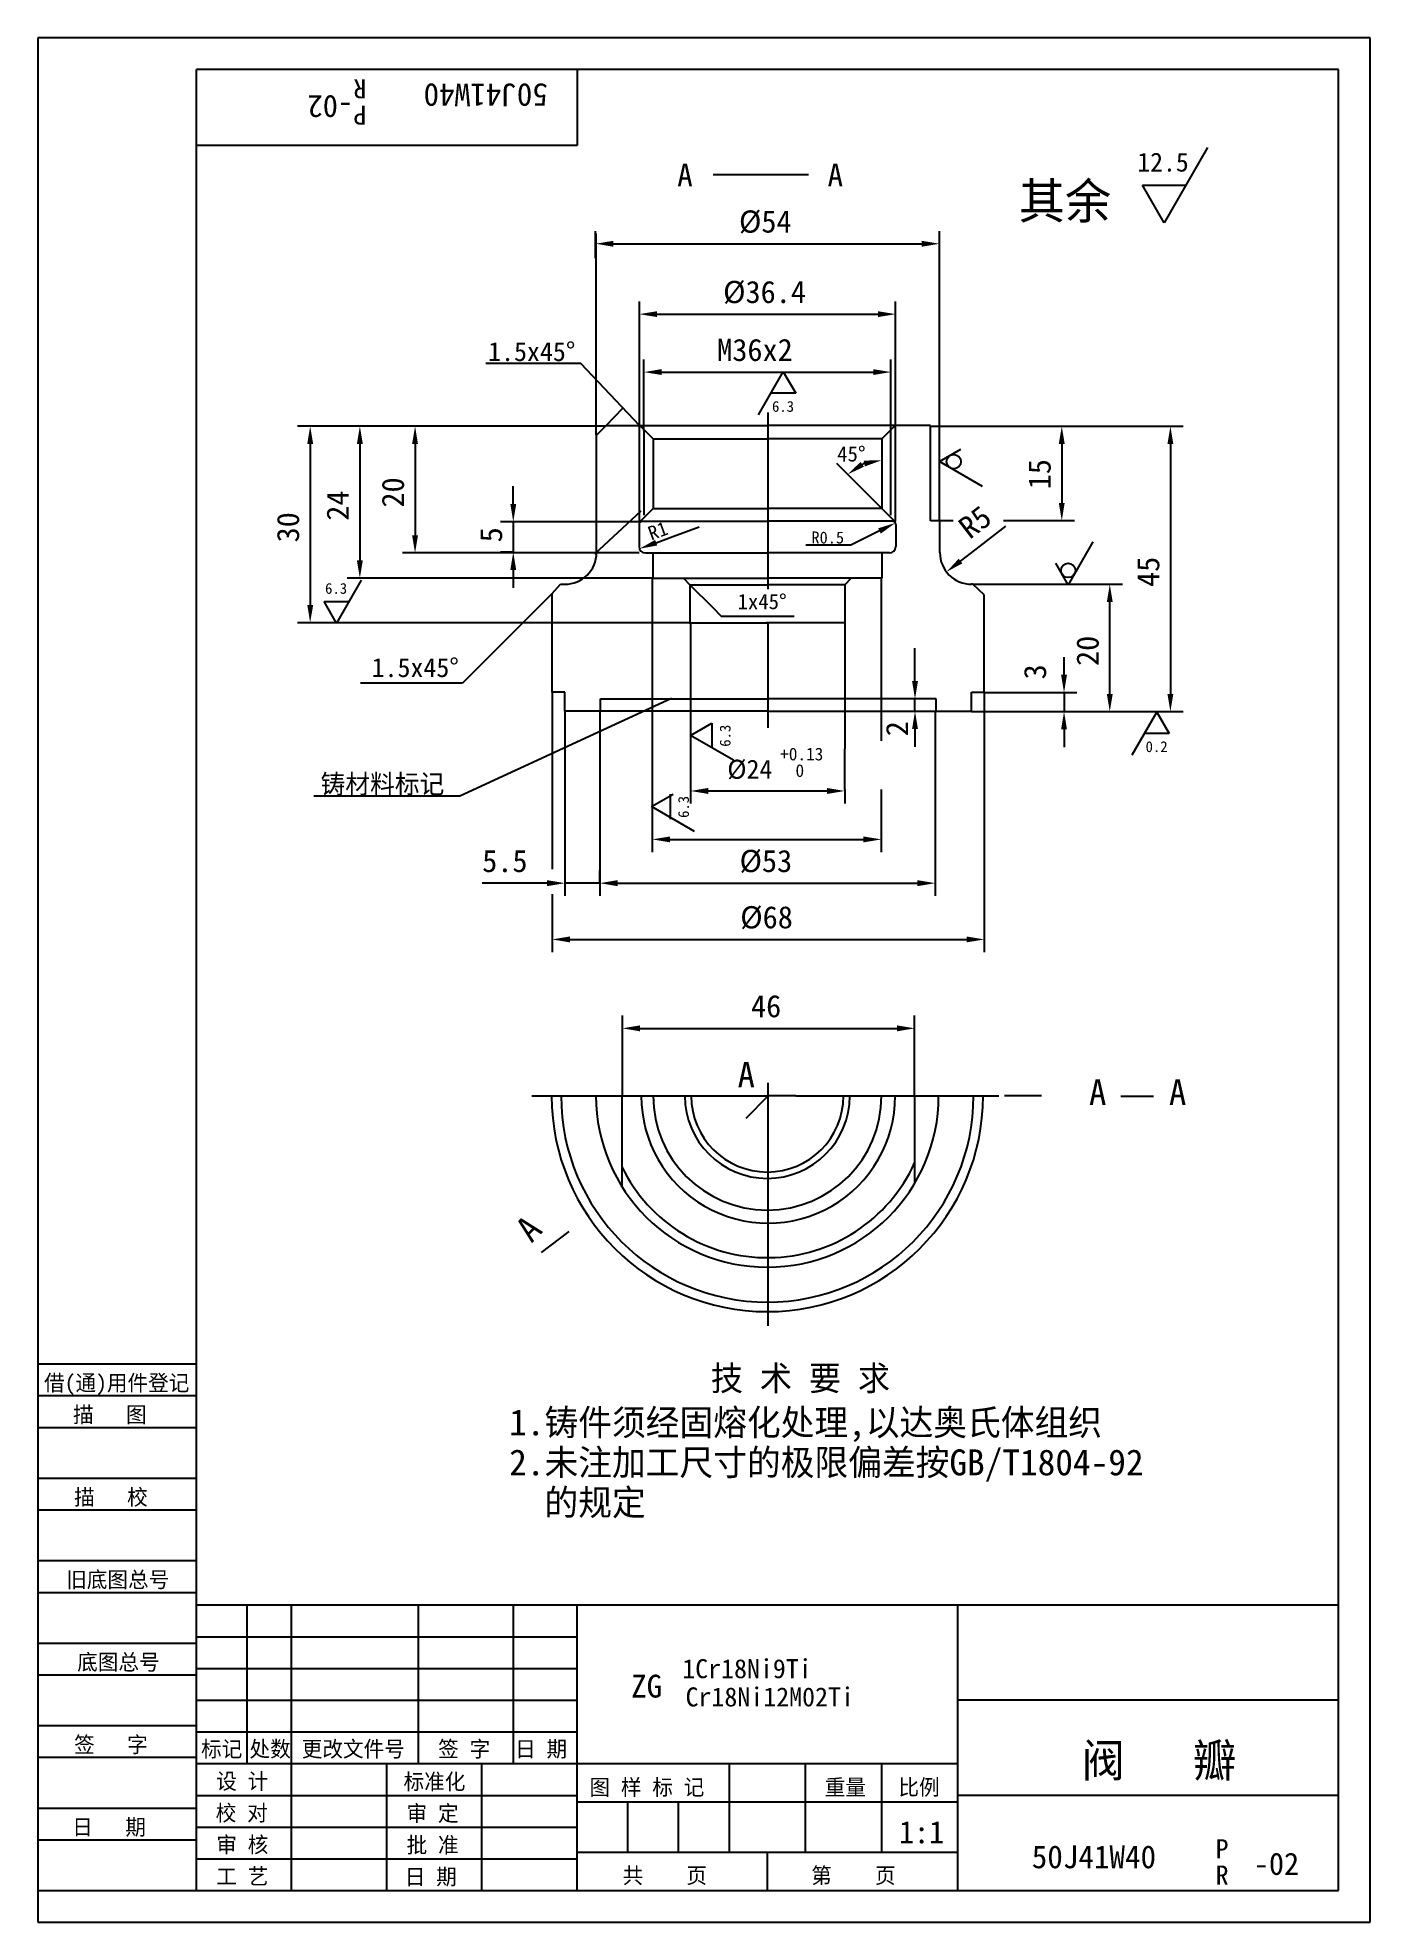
# Model space of a CAD drawing. Header units: metres. Extents: x 0 to 210, y 0 to 297.
import ezdxf

# ---------------------------------------------------------------- set-up
doc = ezdxf.new("R2010")
doc.units = ezdxf.units.M
for name, color, linetype in [('B', 3, 'Continuous'), ('C', 6, 'Continuous'), ('D', 1, 'Continuous'), ('FL', 5, 'Continuous'), ('HA', 5, 'Continuous'), ('T', 7, 'Continuous'), ('TL', 4, 'Continuous')]:
    doc.layers.add(name, color=color, linetype=linetype)

# ---------------------------------------------------------------- blocks, each defined once
blk = doc.blocks.new('TUKUN4')
at = {"layer": 'FL'}
for p, q in [((0, 297), (0, 0)), ((210, 297), (0, 297)), ((210, 0), (210, 297)), ((0, 78), (25, 78)), ((0, 70), (25, 70)), ((0, 65), (25, 65)), ((0, 57), (25, 57)), ((0, 52), (25, 52)), ((33, 25), (33, 50)), ((40, 5), (40, 50)), ((60, 25), (60, 50)), ((75, 25), (75, 50)), ((25, 45), (85, 45)), ((0, 44), (25, 44)), ((0, 39), (25, 39)), ((25, 40), (85, 40)), ((25, 35), (85, 35)), ((0, 31), (25, 31)), ((25, 30), (85, 30)), ((0, 26), (25, 26)), ((70, 5), (70, 25)), ((0, 18), (25, 18)), ((25, 20), (85, 20)), ((25, 15), (85, 15)), ((0, 13), (25, 13)), ((25, 10), (85, 10)), ((0, 0), (210, 0))]:
    blk.add_line(p, q, dxfattribs=at)
at = {"layer": 'TL'}
for p, q in [((25, 5), (25, 292)), ((205, 292), (25, 292)), ((85, 292), (85, 280)), ((205, 5), (205, 292)), ((85, 280), (25, 280)), ((0, 88), (25, 88)), ((0, 83), (25, 83)), ((205, 50), (25, 50)), ((85, 5), (85, 50)), ((145, 5), (145, 50)), ((205, 35), (145, 35)), ((145, 25), (25, 25)), ((55, 5), (55, 25)), ((109, 11), (109, 25)), ((121, 11), (121, 25)), ((133, 11), (133, 25)), ((85, 19), (145, 19)), ((93, 11), (93, 19)), ((101, 11), (101, 19)), ((205, 20), (145, 20)), ((145, 11), (85, 11)), ((115, 5), (115, 11)), ((0, 5), (205, 5))]:
    blk.add_line(p, q, dxfattribs=at)
at = {"layer": 'T'}
for s, p in [('借(通)用件登记', (1, 83.76)), ('描   图', (5.56, 78.76)), ('描   校', (5.74, 65.76)), ('旧底图总号', (4.49, 52.76)), ('底图总号', (6.22, 39.76)), ('签   字', (5.74, 26.76)), ('标记', (25.75, 26.07)), ('处数', (33.38, 26.07)), ('更改文件号', (41.61, 26.07)), ('签 字', (63.1, 26.07)), ('日 期', (75.23, 26.07)), ('设 计', (28.14, 20.99)), ('标准化', (57.65, 20.93)), ('图 样 标 记', (86.95, 20.04)), ('重量', (124.03, 20.04)), ('比例', (135.64, 20.04)), ('校 对', (28.05, 15.99)), ('审 定', (58.13, 15.93)), ('日   期', (5.45, 13.76)), ('审 核', (28.14, 10.99)), ('批 准', (58.13, 10.93)), ('共    页', (92.18, 6.13)), ('第    页', (121.9, 6.13)), ('工 艺', (28.14, 5.99)), ('日 期', (57.84, 5.93))]:
    blk.add_text(s, height=2.5, dxfattribs=at).set_placement(p)

msp = doc.modelspace()

# ---------------------------------------------------------------- linework, layer by layer
at = {"layer": 'B'}
for p, q in [((95.55, 221.73), (95.55, 235.1)), ((134.43, 221.73), (134.43, 235.1))]:
    msp.add_line(p, q, dxfattribs=at)
msp.add_arc((115.12, 130.17), 20, 179.84, 0.16, dxfattribs=at)
at = {"layer": 'C'}
for p, q in [((115.06, 237.91), (115.06, 210.09)), ((115.06, 204.96), (115.06, 188.25)), ((115.06, 132.32), (115.06, 130.17)), ((77.88, 130.22), (115.12, 130.22)), ((115.06, 130.17), (115.06, 105.34)), ((119.48, 130.22), (151.44, 130.22)), ((115.06, 105.34), (115.06, 94.01))]:
    msp.add_line(p, q, dxfattribs=at)
at = {"layer": 'D'}
for p, q in [((184.36, 279.67), (177.53, 267.84)), ((177.53, 267.84), (174.12, 273.75)), ((174.12, 273.75), (180.95, 273.75)), ((87.92, 262.27), (87.92, 266.53)), ((88.02, 234.39), (88.02, 266.16)), ((90.72, 264.53), (139.31, 264.53)), ((142.11, 220.81), (142.11, 266.53)), ((94.81, 220.81), (94.81, 255.43)), ((135.2, 220.81), (135.2, 255.43)), ((97.61, 253.43), (132.4, 253.43)), ((76.64, 245.66), (70.64, 245.66)), ((85.57, 245.66), (76.64, 245.66)), ((94.81, 235.86), (85.57, 245.66)), ((95.54, 235.1), (95.54, 246.3)), ((98.34, 244.3), (131.66, 244.3)), ((113.6, 237.59), (117.5, 244.35)), ((117.5, 244.35), (119.46, 240.97)), ((134.46, 235.1), (134.46, 246.3)), ((119.46, 240.97), (115.55, 240.97)), ((89.56, 235.86), (92.19, 238.64)), ((48.77, 235.77), (40.94, 235.77)), ((57.47, 235.77), (48.77, 235.77)), ((89.55, 235.77), (57.47, 235.77)), ((140.67, 235.77), (163.38, 235.77)), ((163.38, 235.77), (180.5, 235.77)), ((42.94, 232.97), (42.94, 207.61)), ((50.77, 232.97), (50.77, 214.63)), ((59.47, 232.97), (59.47, 218.6)), ((142.11, 230.19), (145.49, 232.14)), ((161.38, 232.97), (161.38, 223.69)), ((178.5, 232.97), (178.5, 193.59)), ((133.01, 222.8), (125.94, 229.87)), ((148.87, 226.29), (142.11, 230.19)), ((74.94, 223.52), (74.94, 226.32)), ((94.77, 220.72), (72.94, 220.72)), ((74.94, 220.72), (74.94, 215.92)), ((100.09, 218.38), (104.25, 219.9)), ((142.11, 220.89), (144.27, 220.89)), ((147.87, 216.4), (152.56, 220.02)), ((152.2, 220.89), (163.38, 220.89)), ((97.46, 217.42), (100.09, 218.38)), ((122.64, 217.02), (121.04, 217.02)), ((128.13, 217.02), (122.64, 217.02)), ((130.16, 218), (128.13, 217.02)), ((132.66, 219.26), (130.16, 218)), ((166.29, 217.55), (162.39, 210.79)), ((94.77, 215.8), (57.47, 215.8)), ((74.94, 215.92), (72.94, 215.92)), ((145.43, 214.52), (147.87, 216.4)), ((162.39, 210.79), (160.43, 214.17)), ((50.97, 211.51), (47.07, 204.75)), ((97.03, 211.83), (48.77, 211.83)), ((74.94, 213.12), (74.94, 210.32)), ((96.85, 211.79), (96.85, 168.66)), ((132.93, 211.79), (132.93, 186.2)), ((45.12, 208.13), (49.02, 208.13)), ((47.07, 204.75), (45.12, 208.13)), ((81.06, 209.4), (73.99, 202.33)), ((102.78, 210.8), (106.32, 207.27)), ((147.34, 210.86), (170.94, 210.86)), ((168.94, 193.59), (168.94, 208.06)), ((106.32, 207.27), (107.73, 205.85)), ((107.73, 205.85), (119.23, 205.85)), ((102.77, 204.81), (40.94, 204.81)), ((73.99, 202.33), (66.92, 195.26)), ((102.86, 204.89), (102.86, 176.29)), ((127.17, 204.89), (127.17, 184.94)), ((138.25, 198.4), (138.25, 200.82)), ((161.74, 196.6), (161.74, 199.4)), ((138.25, 195.6), (138.25, 198.4)), ((66.92, 195.26), (50.88, 195.26)), ((81.07, 193.81), (81.07, 165.98)), ((149.13, 193.8), (163.74, 193.8)), ((149.17, 193.86), (149.17, 152.89)), ((161.74, 193.8), (161.74, 190.79)), ((99.9, 192.85), (66.54, 177.48)), ((83.07, 190.85), (83.07, 161.76)), ((88.58, 190.85), (88.58, 161.76)), ((138.25, 190.84), (138.25, 192.8)), ((141.44, 190.85), (141.44, 161.76)), ((147.14, 190.79), (163.74, 190.79)), ((163.74, 190.79), (170.94, 190.79)), ((170.94, 190.79), (180.5, 190.79)), ((172.47, 183.97), (176.37, 190.73)), ((176.37, 190.73), (178.32, 187.35)), ((102.87, 187.04), (106.25, 188.99)), ((106.25, 188.99), (106.25, 185.09)), ((138.25, 188.04), (138.25, 185.24)), ((161.74, 187.99), (161.74, 185.19)), ((178.32, 187.35), (174.42, 187.35)), ((109.63, 183.13), (102.87, 187.04)), ((127.17, 178.53), (127.17, 184.94)), ((105.66, 178.29), (124.37, 178.29)), ((127.17, 178.53), (127.17, 176.29)), ((132.93, 178.53), (132.93, 168.66)), ((66.54, 177.48), (43.52, 177.48)), ((96.74, 175.82), (100.12, 177.78)), ((103.5, 171.92), (96.74, 175.82)), ((99.69, 177.78), (99.69, 173.87)), ((99.65, 170.66), (130.13, 170.66)), ((77.47, 163.76), (70.05, 163.76)), ((80.27, 163.76), (77.47, 163.76)), ((88.58, 163.76), (83.07, 163.76)), ((88.58, 163.76), (88.58, 165.76)), ((91.38, 163.76), (138.64, 163.76)), ((91.38, 163.76), (94.18, 163.76)), ((81.07, 162.04), (81.07, 152.89)), ((83.87, 154.89), (146.37, 154.89)), ((92.14, 130.32), (92.14, 142.88)), ((138.19, 130.32), (138.19, 142.88)), ((94.94, 140.88), (135.39, 140.88))]:
    msp.add_line(p, q, dxfattribs=at)
for centre in [(144.36, 230.19), (162.39, 213.05)]:
    msp.add_circle(centre, 1.13, dxfattribs=at)
msp.add_arc((133.01, 222.8), 7.6, 111.22, 113.78, dxfattribs=at)
for points in [[(90.72, 264.99), (90.72, 264.06), (87.92, 264.53)], [(139.31, 264.99), (139.31, 264.06), (142.11, 264.53)], [(97.61, 253.9), (97.61, 252.97), (94.81, 253.43)], [(132.4, 253.9), (132.4, 252.97), (135.2, 253.43)], [(98.34, 244.77), (98.34, 243.84), (95.54, 244.3)], [(131.66, 244.77), (131.66, 243.84), (134.46, 244.3)], [(42.48, 232.97), (43.41, 232.97), (42.94, 235.77)], [(50.3, 232.97), (51.24, 232.97), (50.77, 235.77)], [(59, 232.97), (59.93, 232.97), (59.47, 235.77)], [(160.91, 232.97), (161.84, 232.97), (161.38, 235.77)], [(178.03, 232.97), (178.96, 232.97), (178.5, 235.77)], [(130.21, 229.38), (129.68, 230.15), (127.63, 228.18)], [(130.17, 230.35), (130.34, 229.43), (133.01, 230.41)], [(74.48, 223.52), (75.41, 223.52), (74.94, 220.72)], [(160.91, 223.69), (161.84, 223.69), (161.38, 220.89)], [(132.87, 218.85), (132.45, 219.68), (135.16, 220.53)], [(59, 218.6), (59.93, 218.6), (59.47, 215.8)], [(97.63, 216.98), (97.3, 217.86), (94.84, 216.46)], [(50.3, 214.63), (51.24, 214.63), (50.77, 211.83)], [(74.48, 213.12), (75.41, 213.12), (74.94, 215.92)], [(145.71, 214.15), (145.14, 214.89), (143.21, 212.81)], [(168.48, 208.06), (169.41, 208.06), (168.94, 210.86)], [(42.48, 207.61), (43.41, 207.61), (42.94, 204.81)], [(161.27, 196.6), (162.2, 196.6), (161.74, 193.8)], [(137.79, 195.6), (138.72, 195.6), (138.25, 192.8)], [(168.48, 193.59), (169.41, 193.59), (168.94, 190.79)], [(178.03, 193.59), (178.96, 193.59), (178.5, 190.79)], [(137.79, 188.04), (138.72, 188.04), (138.25, 190.84)], [(161.27, 187.99), (162.2, 187.99), (161.74, 190.79)], [(105.66, 178.76), (105.66, 177.82), (102.86, 178.29)], [(124.37, 178.76), (124.37, 177.82), (127.17, 178.29)], [(99.65, 171.12), (99.65, 170.19), (96.85, 170.66)], [(130.13, 171.12), (130.13, 170.19), (132.93, 170.66)], [(80.27, 164.23), (80.27, 163.29), (83.07, 163.76)], [(91.38, 164.23), (91.38, 163.29), (88.58, 163.76)], [(91.38, 164.23), (91.38, 163.29), (88.58, 163.76)], [(138.64, 164.23), (138.64, 163.29), (141.44, 163.76)], [(83.87, 155.36), (83.87, 154.43), (81.07, 154.89)], [(146.37, 155.36), (146.37, 154.43), (149.17, 154.89)], [(94.94, 141.35), (94.94, 140.41), (92.14, 140.88)], [(135.39, 141.35), (135.39, 140.41), (138.19, 140.88)]]:
    msp.add_solid(points, dxfattribs=at)
at = {"layer": 'HA'}
msp.add_line((95.06, 222.36), (87.74, 215.63), dxfattribs=at)
at = {"layer": 'TL'}
for p, q in [((106.42, 275.45), (121.46, 275.45)), ((88.06, 234.36), (89.56, 235.86)), ((89.56, 235.86), (94.82, 235.86)), ((94.82, 235.86), (115.06, 235.86)), ((94.97, 235.8), (96.97, 233.8)), ((134.72, 235.86), (115.12, 235.86)), ((135.01, 235.8), (133.01, 233.8)), ((140.67, 235.86), (134.72, 235.86)), ((140.67, 220.86), (140.67, 235.86)), ((88.06, 215.86), (88.06, 234.36)), ((96.97, 233.8), (114.99, 233.8)), ((96.97, 233.8), (96.97, 222.8)), ((133.01, 233.8), (114.99, 233.8)), ((133.01, 233.8), (133.01, 222.8)), ((96.97, 222.8), (94.97, 220.8)), ((96.97, 222.8), (114.99, 222.8)), ((133.01, 222.8), (114.99, 222.8)), ((133.01, 222.8), (135.01, 220.8)), ((94.97, 220.8), (94.77, 220.8)), ((94.77, 220.3), (94.77, 216.8)), ((95.27, 220.8), (114.99, 220.8)), ((134.71, 220.8), (114.99, 220.8)), ((135.01, 220.8), (135.21, 220.8)), ((135.21, 220.3), (135.21, 216.8)), ((142.17, 220.86), (140.67, 220.86)), ((142.17, 215.86), (142.17, 220.86)), ((95.77, 215.8), (96.96, 215.8)), ((96.96, 215.8), (114.99, 215.8)), ((96.96, 215.8), (96.96, 211.8)), ((133.02, 215.8), (114.99, 215.8)), ((133.02, 215.8), (133.02, 211.8)), ((134.21, 215.8), (133.02, 215.8)), ((96.96, 211.8), (100.08, 211.8)), ((100.08, 211.8), (101.78, 211.8)), ((101.78, 211.8), (114.99, 211.8)), ((101.78, 211.8), (102.78, 210.8)), ((128.2, 211.8), (114.99, 211.8)), ((128.2, 211.8), (127.2, 210.8)), ((129.9, 211.8), (128.2, 211.8)), ((133.02, 211.8), (129.9, 211.8)), ((81.06, 209.4), (82.41, 210.86)), ((81.06, 193.86), (81.06, 209.4)), ((82.41, 210.86), (83.06, 210.86)), ((102.78, 210.8), (114.99, 210.8)), ((102.78, 210.8), (102.78, 204.85)), ((127.2, 210.8), (114.99, 210.8)), ((127.2, 210.8), (127.2, 204.85)), ((147.34, 210.86), (147.17, 210.86)), ((149.17, 209.2), (147.34, 210.86)), ((149.17, 193.86), (149.17, 209.2)), ((102.64, 204.8), (115.12, 204.8)), ((127.35, 204.8), (114.87, 204.8)), ((83.06, 193.86), (81.06, 193.86)), ((83.06, 190.86), (83.06, 193.86)), ((147.17, 193.86), (149.17, 193.86)), ((147.17, 190.86), (147.17, 193.86)), ((88.56, 190.86), (83.06, 190.86)), ((115.06, 190.86), (88.56, 190.86)), ((88.69, 192.8), (115.13, 192.8)), ((88.69, 190.8), (88.69, 192.8)), ((141.57, 192.8), (115.13, 192.8)), ((115.17, 190.86), (141.67, 190.86)), ((141.57, 190.8), (141.57, 192.8)), ((141.67, 190.86), (147.17, 190.86)), ((92.05, 130.17), (92.05, 115.99)), ((115.12, 130.22), (111.58, 126.69)), ((119.48, 130.22), (115.12, 130.22)), ((138.19, 130.17), (138.19, 116.44)), ((153.42, 130.23), (152.35, 130.23)), ((158.2, 130.23), (153.42, 130.23)), ((170.68, 130.17), (175.84, 130.17)), ((83.71, 108.87), (79.33, 105.54))]:
    msp.add_line(p, q, dxfattribs=at)
for centre, radius, start, end in [((95.27, 220.3), 0.5, 90, 180), ((134.71, 220.3), 0.5, 0, 90), ((83.06, 215.86), 5, 270, 0), ((95.77, 216.8), 1, 180, 270), ((134.21, 216.8), 1, 270, 0), ((147.17, 215.86), 5, 180, 270), ((114.98, 130.24), 34, 180.03, 359.97), ((114.98, 130.24), 32.5, 180.03, 359.97), ((114.98, 130.24), 27, 180.04, 359.96), ((114.98, 130.24), 18, 180.06, 359.94), ((114.98, 130.24), 13, 180.08, 359.92), ((114.98, 130.24), 12, 180.09, 359.91), ((114.98, 130.24), 25.5, 205.94, 335.52)]:
    msp.add_arc(centre, radius, start, end, dxfattribs=at)

# ---------------------------------------------------------------- block references
at = {"layer": 'D'}
msp.add_blockref('TUKUN4', (0, 0), dxfattribs=at)

# ---------------------------------------------------------------- texts
for s, height, rotation, p in [('R', 3, 180, (51.8, 290.42)), ('50J41W40', 3.6, 180, (80.4, 289.77)), ('-02', 3.5, 180, (49.69, 287.91)), ('P', 3, 180, (51.8, 286.28)), ('15', 3.5, 90, (159.63, 225.83)), ('20', 3.5, 90, (57.72, 222.95)), ('24', 3.5, 90, (49.02, 220.88)), ('R5', 3.5, 37.64, (146.88, 217.84)), ('30', 3.5, 90, (41.19, 217.46)), ('R1', 2.21, 20.07, (96.69, 217.75)), ('5', 3.5, 90, (73.19, 217.47)), ('45', 3.5, 90, (176.75, 210.44)), ('20', 3.5, 90, (167.19, 197.99)), ('3', 3.5, 90, (158.91, 195.87)), ('6.3', 1.7, 90, (109.18, 185.26)), ('2', 3.5, 90, (137.17, 186.91)), ('6.3', 1.7, 90, (102.62, 174.04)), ('A', 4, 45, (77.81, 106.94))]:
    msp.add_text(s, height=height, rotation=rotation, dxfattribs=at).set_placement(p)
for s, height, p in [('A', 3.6, (100.78, 273.56)), ('A', 3.6, (124.47, 273.56)), ('12.5', 2.98, (173.28, 275.9)), ('其余', 5.6, (154.6, 268.46)), ('%%c54', 3.5, (110.51, 266.28)), ('%%c36.4', 3.5, (108.01, 255.18)), ('M36x2', 3.5, (107.08, 246.05)), ('1.5x45%%d', 3, (70.98, 246.04)), ('6.3', 1.7, (115.72, 238.04)), ('45%%d', 2.4, (125.99, 230.21)), ('R0.5', 1.89, (121.93, 217.29)), ('6.3', 1.7, (45.29, 209.36)), ('1x45%%d', 2.4, (110.29, 206.94)), ('1.5x45%%d', 3, (52.62, 196.24)), ('+0.13', 2, (117, 183.11)), ('0.2', 1.7, (174.59, 184.42)), ('铸材料标记', 3, (44.58, 177.9)), ('%%c24', 3, (108.67, 180.22)), ('0', 2, (119.42, 180.5)), ('5.5', 3.5, (70.05, 165.51)), ('%%C53', 3.5, (110.6, 165.51)), ('%%C68', 3.5, (110.71, 156.64)), ('46', 3.5, (112.41, 142.63)), ('A', 4, (110.3, 131.58)), ('A', 4, (165.68, 128.82)), ('A', 4, (178.28, 128.82)), ('技 术 要 求', 3.9, (106.08, 83.8)), ('1.铸件须经固熔化处理,以达奥氏体组织', 4.09, (74.3, 76.74)), ('2.未注加工尺寸的极限偏差按GB/T1804-92', 4.09, (74.3, 70.44)), ('  的规定', 4.09, (74.3, 64.13)), ('1Cr18Ni9Ti', 3, (101.57, 38.47)), ('ZG', 3.6, (93.51, 35.42)), ('Cr18Ni12M02Ti', 3, (102.09, 34.02)), ('阀   瓣', 5.25, (164.51, 22.9)), ('1:1', 3.5, (135.72, 12.46)), ('50J41W40', 3.6, (156.65, 8.52)), ('P', 3, (185.62, 10.09)), ('R', 3, (185.62, 5.95)), ('-02', 3.5, (191.64, 7.47))]:
    msp.add_text(s, height=height, dxfattribs=at).set_placement(p)

doc.saveas('drawing.dxf')
